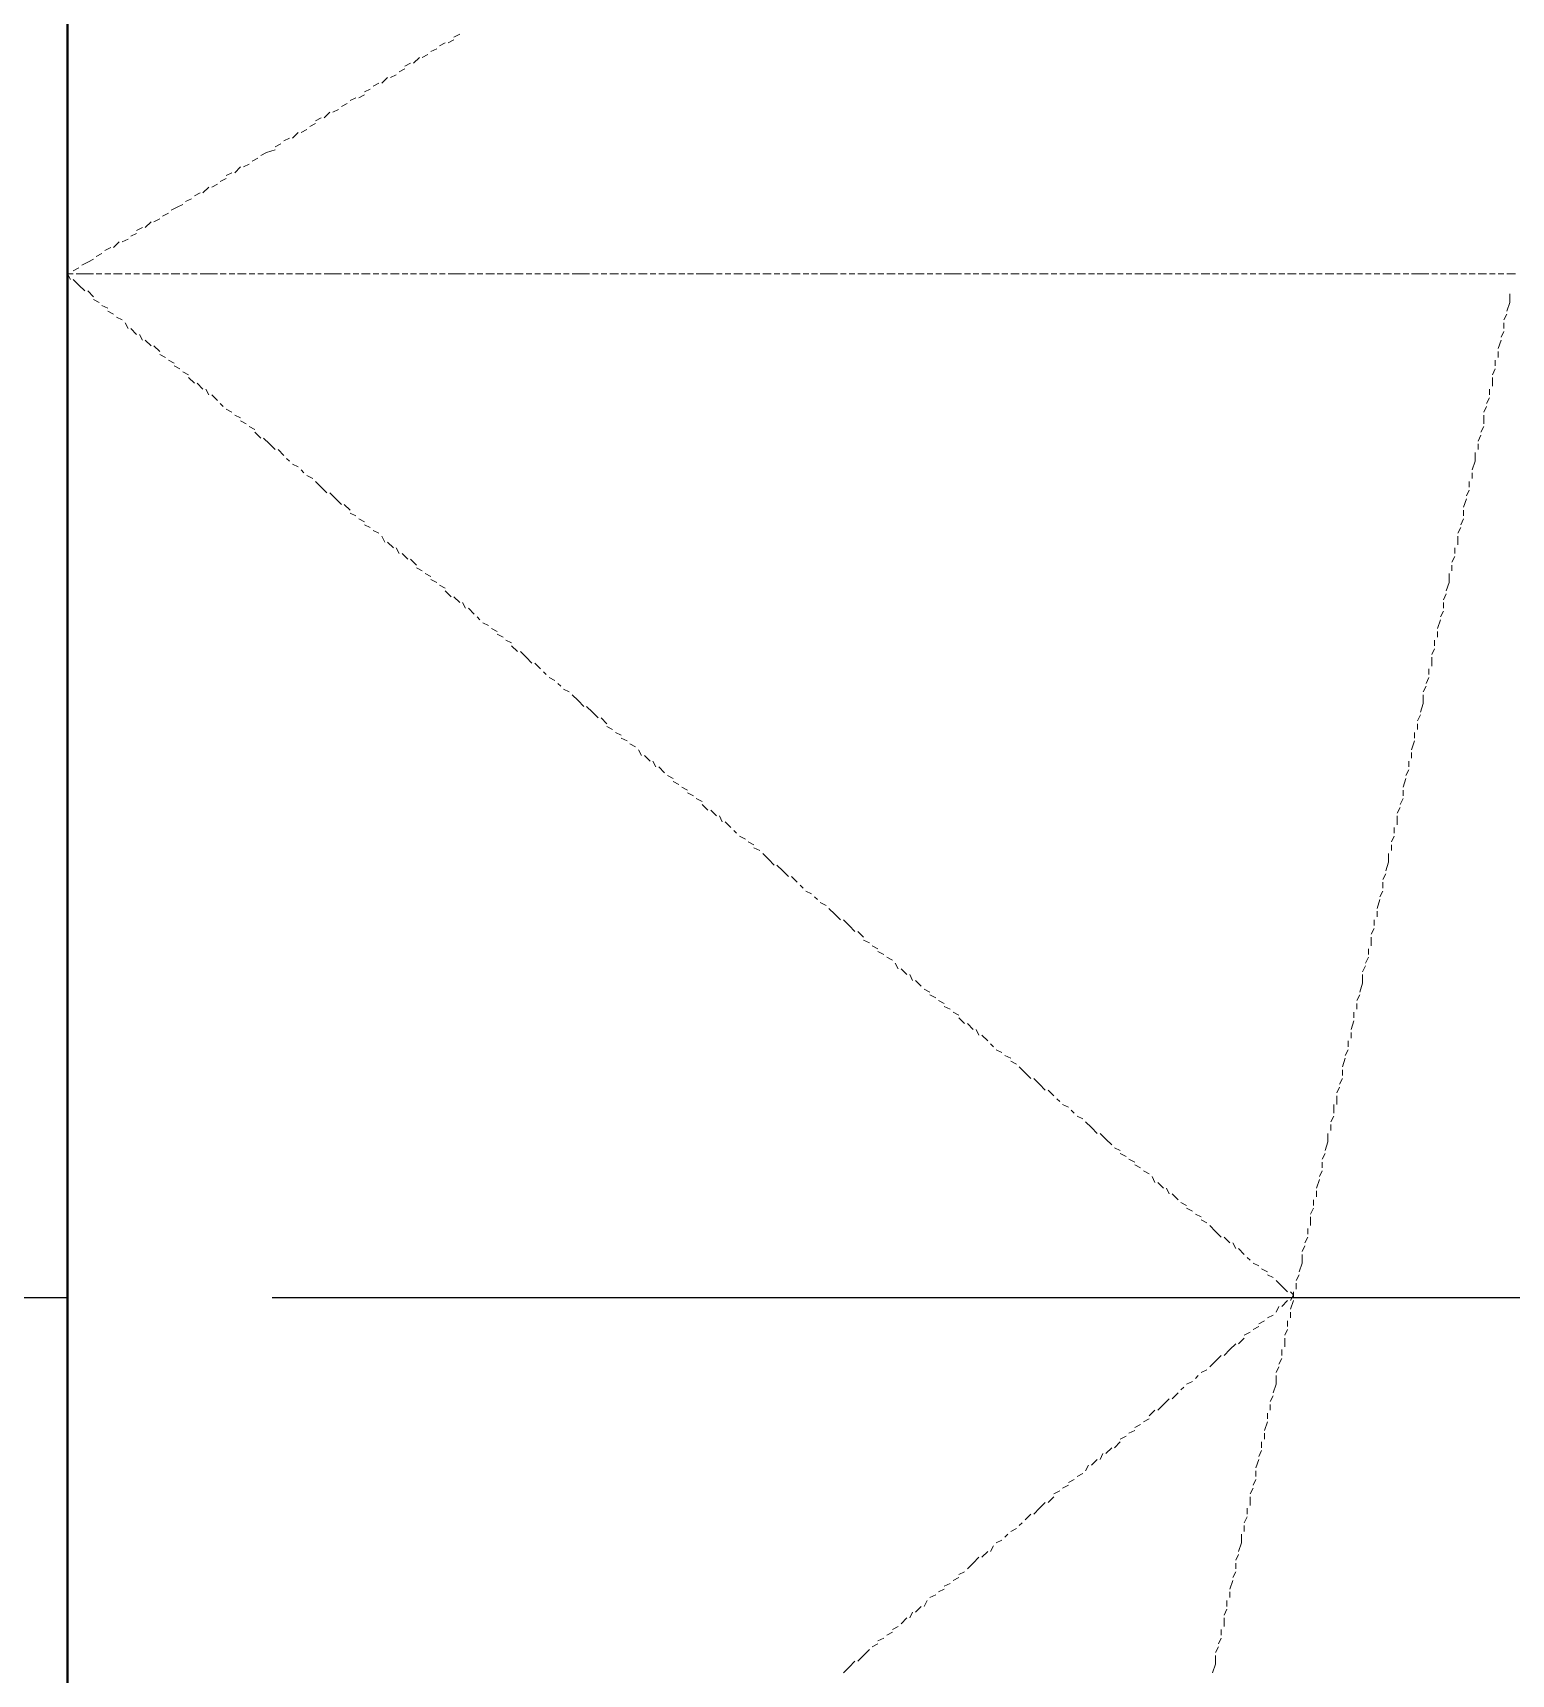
# Model space of a CAD drawing. Extents: x 8 to 21351, y 0 to 420.
# Drawn here: x 15751.75 to 15762.6, y 200.54 to 212.59 of the extents above; entities that cross this region are included whole.
import ezdxf

# ---------------------------------------------------------------- set-up
doc = ezdxf.new("R2010")
doc.units = 0

msp = doc.modelspace()

# ---------------------------------------------------------------- linework, layer by layer
at = {"color": 7, "lineweight": 40}
msp.add_line((15752.008, 262.065), (15752.008, 174.561), dxfattribs=at)
at = {"lineweight": 25}
for p, q in [((15752.008, 221.911), (15752.008, 201.909)), ((15752.008, 203.306), (15750.992, 203.306)), ((15773.493, 203.306), (15753.511, 203.306))]:
    msp.add_line(p, q, dxfattribs=at)
at = {"color": 7, "lineweight": 5}
for p, q in [((15752.008, 212.577), (15752.008, 212.535)), ((15754.845, 212.556), (15754.887, 212.577)), ((15752.008, 212.513), (15752.008, 212.471)), ((15754.675, 212.45), (15754.718, 212.471)), ((15754.739, 212.492), (15754.781, 212.513)), ((15754.802, 212.513), (15754.845, 212.535)), ((15752.008, 212.45), (15752.008, 212.386)), ((15752.008, 212.365), (15752.008, 212.323)), ((15754.485, 212.344), (15754.527, 212.365)), ((15754.548, 212.365), (15754.591, 212.407)), ((15754.612, 212.407), (15754.654, 212.429)), ((15752.008, 212.302), (15752.008, 212.259)), ((15752.008, 212.238), (15752.008, 212.175)), ((15754.252, 212.196), (15754.294, 212.217)), ((15754.316, 212.217), (15754.358, 212.259)), ((15754.379, 212.259), (15754.421, 212.28)), ((15754.443, 212.302), (15754.485, 212.323)), ((15752.008, 212.175), (15752.008, 212.111)), ((15754.083, 212.09), (15754.125, 212.111)), ((15754.146, 212.111), (15754.189, 212.132)), ((15754.189, 212.154), (15754.231, 212.175)), ((15752.008, 212.09), (15752.008, 212.048)), ((15752.008, 212.026), (15752.008, 211.984)), ((15753.892, 211.963), (15753.935, 212.005)), ((15753.956, 212.005), (15753.998, 212.026)), ((15754.019, 212.048), (15754.062, 212.069)), ((15752.008, 211.963), (15752.008, 211.899)), ((15752.008, 211.878), (15752.008, 211.836)), ((15753.659, 211.815), (15753.702, 211.857)), ((15753.723, 211.857), (15753.765, 211.878)), ((15753.786, 211.899), (15753.829, 211.921)), ((15753.829, 211.942), (15753.871, 211.963)), ((15752.008, 211.815), (15752.008, 211.773)), ((15752.008, 211.751), (15752.008, 211.688)), ((15753.532, 211.751), (15753.575, 211.773)), ((15753.596, 211.794), (15753.638, 211.815)), ((15752.008, 211.667), (15752.008, 211.624)), ((15753.3, 211.603), (15753.342, 211.624)), ((15753.363, 211.645), (15753.405, 211.667)), ((15753.427, 211.688), (15753.469, 211.709)), ((15753.469, 211.709), (15753.532, 211.73)), ((15752.008, 211.603), (15752.008, 211.561)), ((15752.008, 211.54), (15752.008, 211.476)), ((15753.13, 211.497), (15753.173, 211.518)), ((15753.173, 211.54), (15753.215, 211.561)), ((15753.236, 211.561), (15753.278, 211.603)), ((15752.008, 211.455), (15752.008, 211.413)), ((15752.008, 211.392), (15752.008, 211.349)), ((15752.876, 211.349), (15752.919, 211.37)), ((15752.94, 211.392), (15752.982, 211.413)), ((15753.003, 211.413), (15753.046, 211.455)), ((15753.067, 211.455), (15753.109, 211.476)), ((15752.008, 211.328), (15752.008, 211.264)), ((15752.008, 211.264), (15752.008, 211.201)), ((15752.707, 211.243), (15752.749, 211.264)), ((15752.77, 211.286), (15752.813, 211.307)), ((15752.813, 211.307), (15752.855, 211.328)), ((15752.008, 211.18), (15752.008, 211.137)), ((15752.516, 211.137), (15752.559, 211.159)), ((15752.58, 211.159), (15752.622, 211.201)), ((15752.643, 211.201), (15752.686, 211.222)), ((15752.008, 211.116), (15752.008, 211.074)), ((15752.008, 211.053), (15752.008, 210.989)), ((15752.284, 210.989), (15752.326, 211.011)), ((15752.347, 211.011), (15752.389, 211.053)), ((15752.411, 211.053), (15752.453, 211.074)), ((15752.474, 211.095), (15752.516, 211.116)), ((15752.008, 210.968), (15752.008, 210.926)), ((15752.008, 210.905), (15752.008, 210.862)), ((15752.114, 210.883), (15752.157, 210.905)), ((15752.157, 210.905), (15752.199, 210.926)), ((15752.22, 210.947), (15752.262, 210.968)), ((15752.008, 210.841), (15752.008, 210.778)), ((15752.008, 210.82), (15752.051, 210.82)), ((15752.03, 210.778), (15752.008, 210.82)), ((15752.008, 210.82), (15752.03, 210.82)), ((15752.051, 210.841), (15752.093, 210.862)), ((15752.093, 210.735), (15752.051, 210.778)), ((15752.072, 210.82), (15752.135, 210.82)), ((15752.135, 210.82), (15752.199, 210.82)), ((15752.22, 210.82), (15752.262, 210.82)), ((15752.284, 210.82), (15752.326, 210.82)), ((15752.347, 210.82), (15752.411, 210.82)), ((15752.432, 210.82), (15752.474, 210.82)), ((15752.495, 210.82), (15752.538, 210.82)), ((15752.559, 210.82), (15752.622, 210.82)), ((15752.643, 210.82), (15752.686, 210.82)), ((15752.707, 210.82), (15752.749, 210.82)), ((15752.77, 210.82), (15752.834, 210.82)), ((15752.855, 210.82), (15752.897, 210.82)), ((15752.919, 210.82), (15752.961, 210.82)), ((15752.982, 210.82), (15753.046, 210.82)), ((15753.046, 210.82), (15753.109, 210.82)), ((15753.13, 210.82), (15753.173, 210.82)), ((15753.194, 210.82), (15753.236, 210.82)), ((15753.257, 210.82), (15753.321, 210.82)), ((15753.342, 210.82), (15753.384, 210.82)), ((15753.405, 210.82), (15753.448, 210.82)), ((15753.469, 210.82), (15753.532, 210.82)), ((15753.554, 210.82), (15753.596, 210.82)), ((15753.617, 210.82), (15753.659, 210.82)), ((15753.681, 210.82), (15753.744, 210.82)), ((15753.765, 210.82), (15753.808, 210.82)), ((15753.829, 210.82), (15753.871, 210.82)), ((15753.892, 210.82), (15753.956, 210.82)), ((15753.956, 210.82), (15754.019, 210.82)), ((15754.04, 210.82), (15754.083, 210.82)), ((15754.104, 210.82), (15754.146, 210.82)), ((15754.167, 210.82), (15754.231, 210.82)), ((15754.252, 210.82), (15754.294, 210.82)), ((15754.316, 210.82), (15754.358, 210.82)), ((15754.379, 210.82), (15754.443, 210.82)), ((15754.464, 210.82), (15754.506, 210.82)), ((15754.527, 210.82), (15754.57, 210.82)), ((15754.591, 210.82), (15754.654, 210.82)), ((15754.675, 210.82), (15754.718, 210.82)), ((15754.739, 210.82), (15754.781, 210.82)), ((15754.802, 210.82), (15754.866, 210.82)), ((15754.866, 210.82), (15754.929, 210.82)), ((15754.951, 210.82), (15754.993, 210.82)), ((15755.014, 210.82), (15755.056, 210.82)), ((15755.078, 210.82), (15755.141, 210.82)), ((15755.162, 210.82), (15755.205, 210.82)), ((15755.226, 210.82), (15755.268, 210.82)), ((15755.289, 210.82), (15755.353, 210.82)), ((15755.374, 210.82), (15755.416, 210.82)), ((15755.437, 210.82), (15755.48, 210.82)), ((15755.501, 210.82), (15755.564, 210.82)), ((15755.586, 210.82), (15755.628, 210.82)), ((15755.649, 210.82), (15755.691, 210.82)), ((15755.713, 210.82), (15755.776, 210.82)), ((15755.776, 210.82), (15755.84, 210.82)), ((15755.861, 210.82), (15755.903, 210.82)), ((15755.924, 210.82), (15755.967, 210.82)), ((15755.988, 210.82), (15756.051, 210.82)), ((15756.072, 210.82), (15756.115, 210.82)), ((15756.136, 210.82), (15756.178, 210.82)), ((15756.199, 210.82), (15756.263, 210.82)), ((15756.284, 210.82), (15756.326, 210.82)), ((15756.348, 210.82), (15756.39, 210.82)), ((15756.411, 210.82), (15756.475, 210.82)), ((15756.496, 210.82), (15756.538, 210.82)), ((15756.559, 210.82), (15756.602, 210.82)), ((15756.623, 210.82), (15756.686, 210.82)), ((15756.686, 210.82), (15756.75, 210.82)), ((15756.771, 210.82), (15756.813, 210.82)), ((15756.834, 210.82), (15756.877, 210.82)), ((15756.898, 210.82), (15756.961, 210.82)), ((15756.983, 210.82), (15757.025, 210.82)), ((15757.046, 210.82), (15757.088, 210.82)), ((15757.11, 210.82), (15757.173, 210.82)), ((15757.194, 210.82), (15757.237, 210.82)), ((15757.258, 210.82), (15757.3, 210.82)), ((15757.321, 210.82), (15757.385, 210.82)), ((15757.406, 210.82), (15757.448, 210.82)), ((15757.469, 210.82), (15757.512, 210.82)), ((15757.533, 210.82), (15757.596, 210.82)), ((15757.596, 210.82), (15757.66, 210.82)), ((15757.681, 210.82), (15757.723, 210.82)), ((15757.745, 210.82), (15757.787, 210.82)), ((15757.808, 210.82), (15757.872, 210.82)), ((15757.893, 210.82), (15757.935, 210.82)), ((15757.956, 210.82), (15757.999, 210.82)), ((15758.02, 210.82), (15758.083, 210.82)), ((15758.104, 210.82), (15758.147, 210.82)), ((15758.168, 210.82), (15758.21, 210.82)), ((15758.231, 210.82), (15758.295, 210.82)), ((15758.316, 210.82), (15758.358, 210.82)), ((15758.38, 210.82), (15758.422, 210.82)), ((15758.443, 210.82), (15758.507, 210.82)), ((15758.507, 210.82), (15758.57, 210.82)), ((15758.591, 210.82), (15758.634, 210.82)), ((15758.655, 210.82), (15758.697, 210.82)), ((15758.718, 210.82), (15758.782, 210.82)), ((15758.803, 210.82), (15758.845, 210.82)), ((15758.866, 210.82), (15758.909, 210.82)), ((15758.93, 210.82), (15758.993, 210.82)), ((15759.015, 210.82), (15759.057, 210.82)), ((15759.078, 210.82), (15759.12, 210.82)), ((15759.142, 210.82), (15759.205, 210.82)), ((15759.226, 210.82), (15759.269, 210.82)), ((15759.29, 210.82), (15759.332, 210.82)), ((15759.353, 210.82), (15759.396, 210.82)), ((15759.417, 210.82), (15759.48, 210.82)), ((15759.501, 210.82), (15759.544, 210.82)), ((15759.565, 210.82), (15759.607, 210.82)), ((15759.628, 210.82), (15759.692, 210.82)), ((15759.713, 210.82), (15759.755, 210.82)), ((15759.777, 210.82), (15759.819, 210.82)), ((15759.84, 210.82), (15759.904, 210.82)), ((15759.925, 210.82), (15759.967, 210.82)), ((15759.988, 210.82), (15760.031, 210.82)), ((15760.052, 210.82), (15760.115, 210.82)), ((15760.136, 210.82), (15760.179, 210.82)), ((15760.2, 210.82), (15760.242, 210.82)), ((15760.263, 210.82), (15760.306, 210.82)), ((15760.327, 210.82), (15760.39, 210.82)), ((15760.412, 210.82), (15760.454, 210.82)), ((15760.475, 210.82), (15760.517, 210.82)), ((15760.539, 210.82), (15760.602, 210.82)), ((15760.623, 210.82), (15760.666, 210.82)), ((15760.687, 210.82), (15760.729, 210.82)), ((15760.75, 210.82), (15760.814, 210.82)), ((15760.835, 210.82), (15760.877, 210.82)), ((15760.898, 210.82), (15760.941, 210.82)), ((15760.962, 210.82), (15761.025, 210.82)), ((15761.047, 210.82), (15761.089, 210.82)), ((15761.11, 210.82), (15761.152, 210.82)), ((15761.174, 210.82), (15761.216, 210.82)), ((15761.237, 210.82), (15761.301, 210.82)), ((15761.322, 210.82), (15761.364, 210.82)), ((15761.385, 210.82), (15761.428, 210.82)), ((15761.449, 210.82), (15761.512, 210.82)), ((15761.533, 210.82), (15761.576, 210.82)), ((15761.597, 210.82), (15761.639, 210.82)), ((15761.66, 210.82), (15761.724, 210.82)), ((15761.745, 210.82), (15761.787, 210.82)), ((15761.809, 210.82), (15761.851, 210.82)), ((15761.872, 210.82), (15761.936, 210.82)), ((15761.936, 210.82), (15761.999, 210.82)), ((15762.02, 210.82), (15762.063, 210.82)), ((15762.084, 210.82), (15762.126, 210.82)), ((15762.147, 210.82), (15762.211, 210.82)), ((15762.232, 210.82), (15762.274, 210.82)), ((15762.295, 210.82), (15762.338, 210.82)), ((15762.359, 210.82), (15762.422, 210.82)), ((15762.444, 210.82), (15762.486, 210.82)), ((15762.507, 210.82), (15762.549, 210.82)), ((15762.571, 210.82), (15762.634, 210.82)), ((15752.008, 210.756), (15752.008, 210.714)), ((15752.008, 210.693), (15752.008, 210.651)), ((15752.135, 210.693), (15752.093, 210.735)), ((15752.199, 210.651), (15752.157, 210.693)), ((15762.592, 210.672), (15762.592, 210.608)), ((15752.008, 210.63), (15752.008, 210.566)), ((15752.008, 210.545), (15752.008, 210.502)), ((15752.241, 210.608), (15752.199, 210.63)), ((15752.305, 210.566), (15752.262, 210.587)), ((15752.347, 210.524), (15752.305, 210.545)), ((15762.592, 210.608), (15762.571, 210.545)), ((15752.008, 210.481), (15752.008, 210.439)), ((15752.008, 210.418), (15752.008, 210.354)), ((15752.411, 210.481), (15752.368, 210.502)), ((15752.453, 210.418), (15752.432, 210.46)), ((15752.516, 210.375), (15752.474, 210.418)), ((15762.571, 210.524), (15762.549, 210.481)), ((15762.549, 210.46), (15762.549, 210.418)), ((15752.008, 210.354), (15752.008, 210.291)), ((15752.559, 210.333), (15752.538, 210.375)), ((15752.622, 210.291), (15752.58, 210.333)), ((15752.686, 210.249), (15752.643, 210.291)), ((15762.528, 210.333), (15762.507, 210.27)), ((15762.549, 210.397), (15762.528, 210.354)), ((15752.008, 210.27), (15752.008, 210.227)), ((15752.008, 210.206), (15752.008, 210.164)), ((15752.728, 210.206), (15752.686, 210.227)), ((15752.792, 210.164), (15752.749, 210.185)), ((15762.486, 210.185), (15762.486, 210.143)), ((15762.507, 210.249), (15762.507, 210.206)), ((15752.008, 210.143), (15752.008, 210.079)), ((15752.008, 210.058), (15752.008, 210.016)), ((15752.834, 210.121), (15752.792, 210.143)), ((15752.897, 210.079), (15752.855, 210.1)), ((15752.94, 210.016), (15752.897, 210.058)), ((15762.486, 210.121), (15762.465, 210.079)), ((15762.465, 210.058), (15762.465, 209.994)), ((15752.008, 209.994), (15752.008, 209.952)), ((15752.008, 209.931), (15752.008, 209.868)), ((15753.003, 209.973), (15752.961, 210.016)), ((15753.046, 209.931), (15753.024, 209.973)), ((15753.109, 209.889), (15753.067, 209.931)), ((15762.444, 209.973), (15762.444, 209.931)), ((15752.008, 209.846), (15752.008, 209.804)), ((15753.151, 209.846), (15753.13, 209.868)), ((15753.215, 209.804), (15753.173, 209.825)), ((15762.422, 209.846), (15762.401, 209.804)), ((15762.444, 209.91), (15762.422, 209.868)), ((15752.008, 209.783), (15752.008, 209.74)), ((15752.008, 209.719), (15752.008, 209.656)), ((15753.278, 209.762), (15753.236, 209.783)), ((15753.321, 209.719), (15753.278, 209.74)), ((15753.384, 209.677), (15753.342, 209.698)), ((15762.401, 209.698), (15762.38, 209.656)), ((15762.401, 209.783), (15762.401, 209.719)), ((15752.008, 209.635), (15752.008, 209.592)), ((15752.008, 209.571), (15752.008, 209.529)), ((15753.427, 209.613), (15753.384, 209.656)), ((15753.49, 209.571), (15753.448, 209.613)), ((15753.532, 209.529), (15753.49, 209.571)), ((15762.38, 209.635), (15762.359, 209.592)), ((15762.359, 209.571), (15762.359, 209.529)), ((15752.008, 209.508), (15752.008, 209.444)), ((15752.008, 209.444), (15752.008, 209.381)), ((15753.596, 209.486), (15753.554, 209.529)), ((15753.638, 209.444), (15753.617, 209.465)), ((15762.338, 209.444), (15762.317, 209.381)), ((15762.338, 209.508), (15762.338, 209.444)), ((15752.008, 209.359), (15752.008, 209.317)), ((15753.702, 209.402), (15753.659, 209.423)), ((15753.744, 209.359), (15753.723, 209.381)), ((15753.808, 209.317), (15753.765, 209.338)), ((15762.317, 209.359), (15762.317, 209.317)), ((15752.008, 209.296), (15752.008, 209.254)), ((15752.008, 209.232), (15752.008, 209.169)), ((15753.871, 209.254), (15753.829, 209.296)), ((15753.913, 209.211), (15753.871, 209.254)), ((15753.977, 209.169), (15753.935, 209.211)), ((15762.295, 209.232), (15762.274, 209.19)), ((15762.295, 209.296), (15762.295, 209.254)), ((15752.008, 209.148), (15752.008, 209.106)), ((15752.008, 209.084), (15752.008, 209.042)), ((15754.019, 209.127), (15753.977, 209.169)), ((15754.083, 209.084), (15754.04, 209.127)), ((15762.274, 209.169), (15762.253, 209.106)), ((15762.253, 209.084), (15762.253, 209.042)), ((15752.008, 209.021), (15752.008, 208.957)), ((15754.125, 209.042), (15754.083, 209.063)), ((15754.189, 209), (15754.146, 209.021)), ((15754.231, 208.957), (15754.189, 208.978)), ((15762.253, 209.021), (15762.232, 208.978)), ((15752.008, 208.936), (15752.008, 208.894)), ((15752.008, 208.873), (15752.008, 208.83)), ((15754.294, 208.915), (15754.252, 208.936)), ((15754.337, 208.851), (15754.316, 208.894)), ((15754.4, 208.809), (15754.358, 208.851)), ((15762.232, 208.957), (15762.211, 208.915)), ((15762.211, 208.894), (15762.211, 208.83)), ((15752.008, 208.809), (15752.008, 208.746)), ((15752.008, 208.725), (15752.008, 208.682)), ((15754.443, 208.767), (15754.421, 208.809)), ((15754.506, 208.725), (15754.464, 208.767)), ((15754.57, 208.682), (15754.527, 208.725)), ((15762.19, 208.746), (15762.168, 208.703)), ((15762.19, 208.809), (15762.19, 208.767)), ((15752.008, 208.661), (15752.008, 208.619)), ((15754.612, 208.64), (15754.57, 208.661)), ((15754.675, 208.597), (15754.633, 208.619)), ((15762.147, 208.619), (15762.147, 208.555)), ((15762.168, 208.682), (15762.168, 208.64)), ((15752.008, 208.597), (15752.008, 208.534)), ((15752.008, 208.534), (15752.008, 208.47)), ((15754.718, 208.555), (15754.675, 208.576)), ((15754.781, 208.513), (15754.739, 208.534)), ((15754.824, 208.449), (15754.781, 208.492)), ((15762.147, 208.555), (15762.126, 208.492)), ((15752.008, 208.449), (15752.008, 208.407)), ((15752.008, 208.386), (15752.008, 208.343)), ((15754.887, 208.407), (15754.845, 208.449)), ((15754.929, 208.365), (15754.908, 208.407)), ((15754.993, 208.322), (15754.951, 208.365)), ((15762.126, 208.47), (15762.105, 208.428)), ((15762.105, 208.407), (15762.105, 208.365)), ((15752.008, 208.322), (15752.008, 208.259)), ((15755.035, 208.28), (15755.014, 208.301)), ((15755.099, 208.238), (15755.056, 208.259)), ((15762.084, 208.28), (15762.063, 208.216)), ((15762.105, 208.343), (15762.084, 208.301)), ((15752.008, 208.238), (15752.008, 208.195)), ((15752.008, 208.174), (15752.008, 208.132)), ((15755.162, 208.195), (15755.12, 208.216)), ((15755.205, 208.153), (15755.162, 208.174)), ((15755.268, 208.111), (15755.226, 208.132)), ((15762.041, 208.132), (15762.041, 208.089)), ((15762.063, 208.195), (15762.063, 208.153)), ((15752.008, 208.111), (15752.008, 208.047)), ((15752.008, 208.026), (15752.008, 207.984)), ((15755.31, 208.047), (15755.268, 208.089)), ((15755.374, 208.005), (15755.332, 208.047)), ((15755.416, 207.963), (15755.374, 208.005)), ((15762.041, 208.068), (15762.02, 208.026)), ((15762.02, 208.005), (15762.02, 207.941)), ((15752.008, 207.963), (15752.008, 207.92)), ((15752.008, 207.899), (15752.008, 207.835)), ((15755.48, 207.92), (15755.437, 207.963)), ((15755.522, 207.878), (15755.501, 207.899)), ((15761.999, 207.92), (15761.999, 207.878)), ((15752.008, 207.814), (15752.008, 207.772)), ((15755.586, 207.835), (15755.543, 207.857)), ((15755.628, 207.793), (15755.607, 207.814)), ((15755.691, 207.751), (15755.649, 207.772)), ((15761.978, 207.793), (15761.957, 207.751)), ((15761.999, 207.857), (15761.978, 207.814)), ((15752.008, 207.751), (15752.008, 207.708)), ((15752.008, 207.687), (15752.008, 207.624)), ((15755.755, 207.687), (15755.713, 207.73)), ((15755.797, 207.645), (15755.755, 207.687)), ((15755.861, 207.603), (15755.818, 207.645)), ((15761.957, 207.666), (15761.936, 207.603)), ((15761.957, 207.73), (15761.957, 207.666)), ((15752.008, 207.624), (15752.008, 207.56)), ((15752.008, 207.539), (15752.008, 207.497)), ((15755.903, 207.56), (15755.861, 207.603)), ((15755.967, 207.518), (15755.924, 207.56)), ((15761.936, 207.582), (15761.914, 207.539)), ((15761.914, 207.518), (15761.914, 207.476)), ((15752.008, 207.476), (15752.008, 207.433)), ((15752.008, 207.412), (15752.008, 207.349)), ((15756.009, 207.476), (15755.967, 207.497)), ((15756.072, 207.433), (15756.03, 207.454)), ((15756.115, 207.391), (15756.072, 207.412)), ((15761.893, 207.454), (15761.893, 207.412)), ((15752.008, 207.327), (15752.008, 207.285)), ((15756.178, 207.349), (15756.136, 207.37)), ((15756.221, 207.285), (15756.199, 207.327)), ((15756.284, 207.243), (15756.242, 207.285)), ((15761.893, 207.391), (15761.872, 207.327)), ((15761.872, 207.306), (15761.872, 207.264)), ((15752.008, 207.264), (15752.008, 207.222)), ((15752.008, 207.201), (15752.008, 207.137)), ((15756.326, 207.201), (15756.305, 207.243)), ((15756.39, 207.158), (15756.348, 207.201)), ((15761.851, 207.179), (15761.83, 207.137)), ((15761.851, 207.243), (15761.851, 207.201)), ((15752.008, 207.116), (15752.008, 207.073)), ((15752.008, 207.052), (15752.008, 207.01)), ((15756.453, 207.116), (15756.411, 207.137)), ((15756.496, 207.073), (15756.453, 207.095)), ((15756.559, 207.031), (15756.517, 207.052)), ((15761.83, 207.116), (15761.809, 207.052)), ((15752.008, 206.989), (15752.008, 206.925)), ((15756.602, 206.989), (15756.559, 207.01)), ((15756.665, 206.946), (15756.623, 206.968)), ((15756.707, 206.883), (15756.665, 206.925)), ((15761.809, 206.968), (15761.787, 206.925)), ((15761.809, 207.031), (15761.809, 206.989)), ((15752.008, 206.904), (15752.008, 206.862)), ((15752.008, 206.841), (15752.008, 206.798)), ((15756.771, 206.841), (15756.729, 206.883)), ((15756.813, 206.798), (15756.792, 206.841)), ((15756.877, 206.756), (15756.834, 206.798)), ((15761.787, 206.904), (15761.766, 206.862)), ((15761.766, 206.841), (15761.766, 206.777)), ((15752.008, 206.777), (15752.008, 206.714)), ((15752.008, 206.714), (15752.008, 206.65)), ((15756.919, 206.714), (15756.898, 206.735)), ((15756.983, 206.671), (15756.94, 206.692)), ((15761.745, 206.692), (15761.724, 206.65)), ((15761.745, 206.756), (15761.745, 206.714)), ((15752.008, 206.629), (15752.008, 206.587)), ((15752.008, 206.565), (15752.008, 206.523)), ((15757.046, 206.629), (15757.004, 206.65)), ((15757.088, 206.587), (15757.046, 206.608)), ((15757.152, 206.523), (15757.11, 206.565)), ((15761.703, 206.565), (15761.703, 206.502)), ((15761.724, 206.629), (15761.724, 206.587)), ((15752.008, 206.502), (15752.008, 206.439)), ((15757.194, 206.481), (15757.152, 206.523)), ((15757.258, 206.439), (15757.215, 206.481)), ((15757.3, 206.396), (15757.258, 206.439)), ((15761.703, 206.502), (15761.682, 206.439)), ((15752.008, 206.417), (15752.008, 206.375)), ((15752.008, 206.354), (15752.008, 206.311)), ((15757.364, 206.354), (15757.321, 206.396)), ((15757.406, 206.311), (15757.385, 206.333)), ((15761.682, 206.417), (15761.66, 206.375)), ((15761.66, 206.354), (15761.66, 206.311)), ((15752.008, 206.29), (15752.008, 206.227)), ((15752.008, 206.206), (15752.008, 206.163)), ((15757.469, 206.269), (15757.427, 206.29)), ((15757.512, 206.227), (15757.491, 206.248)), ((15757.575, 206.185), (15757.533, 206.206)), ((15761.639, 206.227), (15761.618, 206.163)), ((15761.66, 206.29), (15761.639, 206.248)), ((15752.008, 206.142), (15752.008, 206.1)), ((15752.008, 206.079), (15752.008, 206.015)), ((15757.639, 206.121), (15757.596, 206.163)), ((15757.681, 206.079), (15757.639, 206.121)), ((15757.745, 206.036), (15757.702, 206.079)), ((15761.597, 206.079), (15761.597, 206.036)), ((15761.618, 206.142), (15761.618, 206.1)), ((15752.008, 205.994), (15752.008, 205.952)), ((15757.787, 205.994), (15757.745, 206.036)), ((15757.85, 205.952), (15757.808, 205.994)), ((15761.597, 206.015), (15761.576, 205.973)), ((15761.576, 205.952), (15761.576, 205.888)), ((15752.008, 205.93), (15752.008, 205.888)), ((15752.008, 205.867), (15752.008, 205.804)), ((15757.893, 205.909), (15757.85, 205.93)), ((15757.956, 205.867), (15757.914, 205.888)), ((15757.999, 205.825), (15757.956, 205.846)), ((15761.555, 205.867), (15761.555, 205.825)), ((15752.008, 205.804), (15752.008, 205.74)), ((15752.008, 205.719), (15752.008, 205.677)), ((15758.062, 205.782), (15758.02, 205.804)), ((15758.104, 205.719), (15758.083, 205.761)), ((15758.168, 205.677), (15758.126, 205.719)), ((15761.533, 205.74), (15761.512, 205.698)), ((15761.555, 205.804), (15761.533, 205.761)), ((15752.008, 205.655), (15752.008, 205.613)), ((15752.008, 205.592), (15752.008, 205.528)), ((15758.21, 205.634), (15758.189, 205.677)), ((15758.274, 205.592), (15758.231, 205.634)), ((15761.512, 205.613), (15761.491, 205.549)), ((15761.512, 205.677), (15761.512, 205.613)), ((15752.008, 205.507), (15752.008, 205.465)), ((15758.337, 205.549), (15758.295, 205.571)), ((15758.38, 205.507), (15758.337, 205.528)), ((15758.443, 205.465), (15758.401, 205.486)), ((15761.491, 205.528), (15761.47, 205.486)), ((15752.008, 205.444), (15752.008, 205.401)), ((15752.008, 205.38), (15752.008, 205.317)), ((15758.485, 205.423), (15758.443, 205.444)), ((15758.549, 205.38), (15758.507, 205.401)), ((15758.591, 205.317), (15758.549, 205.359)), ((15761.449, 205.401), (15761.449, 205.359)), ((15761.47, 205.465), (15761.47, 205.423)), ((15752.008, 205.295), (15752.008, 205.253)), ((15752.008, 205.232), (15752.008, 205.19)), ((15758.655, 205.274), (15758.612, 205.317)), ((15758.697, 205.232), (15758.676, 205.274)), ((15758.761, 205.19), (15758.718, 205.232)), ((15761.449, 205.338), (15761.428, 205.274)), ((15761.428, 205.253), (15761.428, 205.211)), ((15752.008, 205.168), (15752.008, 205.105)), ((15758.803, 205.147), (15758.782, 205.168)), ((15758.866, 205.105), (15758.824, 205.126)), ((15761.406, 205.126), (15761.385, 205.084)), ((15761.406, 205.19), (15761.406, 205.147)), ((15752.008, 205.084), (15752.008, 205.042)), ((15752.008, 205.02), (15752.008, 204.978)), ((15758.93, 205.063), (15758.888, 205.084)), ((15758.972, 205.02), (15758.93, 205.042)), ((15759.036, 204.957), (15758.993, 204.999)), ((15761.385, 205.063), (15761.364, 204.999)), ((15752.008, 204.957), (15752.008, 204.915)), ((15752.008, 204.893), (15752.008, 204.83)), ((15759.078, 204.915), (15759.036, 204.957)), ((15759.142, 204.872), (15759.099, 204.915)), ((15759.184, 204.83), (15759.142, 204.872)), ((15761.364, 204.915), (15761.343, 204.872)), ((15761.364, 204.978), (15761.364, 204.936)), ((15752.008, 204.809), (15752.008, 204.766)), ((15759.247, 204.787), (15759.205, 204.83)), ((15759.29, 204.745), (15759.269, 204.766)), ((15761.343, 204.851), (15761.322, 204.809)), ((15761.322, 204.787), (15761.322, 204.724)), ((15752.008, 204.745), (15752.008, 204.703)), ((15752.008, 204.682), (15752.008, 204.618)), ((15759.353, 204.703), (15759.311, 204.724)), ((15759.396, 204.661), (15759.374, 204.682)), ((15759.459, 204.618), (15759.417, 204.639)), ((15761.301, 204.639), (15761.279, 204.597)), ((15761.301, 204.724), (15761.301, 204.661)), ((15752.008, 204.597), (15752.008, 204.555)), ((15752.008, 204.534), (15752.008, 204.491)), ((15759.523, 204.555), (15759.48, 204.597)), ((15759.565, 204.512), (15759.523, 204.555)), ((15759.628, 204.47), (15759.586, 204.512)), ((15761.258, 204.512), (15761.258, 204.449)), ((15761.279, 204.576), (15761.279, 204.534)), ((15752.008, 204.47), (15752.008, 204.406)), ((15752.008, 204.385), (15752.008, 204.343)), ((15759.671, 204.428), (15759.628, 204.47)), ((15759.734, 204.385), (15759.692, 204.406)), ((15761.258, 204.449), (15761.237, 204.385)), ((15752.008, 204.322), (15752.008, 204.28)), ((15759.777, 204.343), (15759.734, 204.364)), ((15759.84, 204.301), (15759.798, 204.322)), ((15759.882, 204.258), (15759.84, 204.28)), ((15761.237, 204.364), (15761.216, 204.322)), ((15761.216, 204.301), (15761.216, 204.258)), ((15752.008, 204.258), (15752.008, 204.195)), ((15752.008, 204.174), (15752.008, 204.131)), ((15759.946, 204.216), (15759.904, 204.237)), ((15759.988, 204.152), (15759.967, 204.195)), ((15760.052, 204.11), (15760.009, 204.152)), ((15761.195, 204.174), (15761.174, 204.11)), ((15761.216, 204.237), (15761.195, 204.195)), ((15752.008, 204.11), (15752.008, 204.068)), ((15752.008, 204.047), (15752.008, 204.004)), ((15760.094, 204.068), (15760.073, 204.11)), ((15760.158, 204.025), (15760.115, 204.068)), ((15761.152, 204.025), (15761.152, 203.983)), ((15761.174, 204.089), (15761.174, 204.047)), ((15752.008, 203.983), (15752.008, 203.92)), ((15760.221, 203.983), (15760.179, 204.004)), ((15760.263, 203.941), (15760.221, 203.962)), ((15760.327, 203.899), (15760.285, 203.92)), ((15761.152, 203.962), (15761.131, 203.92)), ((15752.008, 203.899), (15752.008, 203.856)), ((15752.008, 203.835), (15752.008, 203.793)), ((15760.369, 203.856), (15760.327, 203.877)), ((15760.433, 203.793), (15760.39, 203.835)), ((15760.475, 203.75), (15760.433, 203.793)), ((15761.11, 203.814), (15761.11, 203.772)), ((15761.131, 203.899), (15761.131, 203.835)), ((15752.008, 203.772), (15752.008, 203.708)), ((15752.008, 203.687), (15752.008, 203.644)), ((15760.539, 203.708), (15760.496, 203.75)), ((15760.581, 203.666), (15760.56, 203.708)), ((15760.644, 203.623), (15760.602, 203.666)), ((15761.089, 203.687), (15761.068, 203.644)), ((15761.11, 203.75), (15761.089, 203.708)), ((15752.008, 203.623), (15752.008, 203.581)), ((15752.008, 203.56), (15752.008, 203.496)), ((15760.687, 203.581), (15760.666, 203.602)), ((15760.75, 203.539), (15760.708, 203.56)), ((15761.068, 203.56), (15761.047, 203.496)), ((15761.068, 203.623), (15761.068, 203.56)), ((15752.008, 203.475), (15752.008, 203.433)), ((15760.814, 203.496), (15760.771, 203.518)), ((15760.856, 203.454), (15760.814, 203.475)), ((15760.92, 203.391), (15760.877, 203.433)), ((15761.047, 203.475), (15761.025, 203.433)), ((15752.008, 203.412), (15752.008, 203.369)), ((15752.008, 203.348), (15752.008, 203.285)), ((15760.962, 203.348), (15760.92, 203.391)), ((15761.004, 203.327), (15760.983, 203.348)), ((15760.983, 203.285), (15761.004, 203.327)), ((15761.004, 203.348), (15761.004, 203.306)), ((15761.025, 203.412), (15761.025, 203.369)), ((15752.008, 203.263), (15752.008, 203.221)), ((15752.008, 203.2), (15752.008, 203.158)), ((15760.877, 203.2), (15760.898, 203.242)), ((15760.92, 203.242), (15760.962, 203.285)), ((15761.004, 203.285), (15760.983, 203.221)), ((15760.983, 203.2), (15760.983, 203.158)), ((15752.008, 203.137), (15752.008, 203.094)), ((15752.008, 203.073), (15752.008, 203.009)), ((15760.708, 203.073), (15760.75, 203.094)), ((15760.75, 203.115), (15760.793, 203.137)), ((15760.814, 203.158), (15760.856, 203.179)), ((15760.962, 203.073), (15760.941, 203.031)), ((15760.962, 203.137), (15760.962, 203.094)), ((15752.008, 202.988), (15752.008, 202.946)), ((15760.539, 202.925), (15760.581, 202.967)), ((15760.602, 202.967), (15760.644, 203.009)), ((15760.644, 203.031), (15760.687, 203.052)), ((15760.941, 203.009), (15760.941, 202.946)), ((15752.008, 202.925), (15752.008, 202.882)), ((15752.008, 202.861), (15752.008, 202.798)), ((15760.39, 202.798), (15760.433, 202.84)), ((15760.433, 202.84), (15760.475, 202.882)), ((15760.496, 202.882), (15760.539, 202.925)), ((15760.92, 202.861), (15760.898, 202.819)), ((15760.92, 202.925), (15760.92, 202.882)), ((15752.008, 202.777), (15752.008, 202.734)), ((15752.008, 202.713), (15752.008, 202.671)), ((15760.285, 202.713), (15760.306, 202.734)), ((15760.327, 202.756), (15760.369, 202.777)), ((15760.898, 202.798), (15760.877, 202.756)), ((15760.877, 202.734), (15760.877, 202.671)), ((15752.008, 202.65), (15752.008, 202.586)), ((15760.115, 202.565), (15760.158, 202.607)), ((15760.179, 202.629), (15760.2, 202.65)), ((15760.221, 202.671), (15760.263, 202.692)), ((15760.856, 202.586), (15760.835, 202.544)), ((15760.877, 202.671), (15760.856, 202.607)), ((15752.008, 202.565), (15752.008, 202.523)), ((15752.008, 202.501), (15752.008, 202.459)), ((15759.946, 202.438), (15759.988, 202.48)), ((15760.009, 202.48), (15760.052, 202.523)), ((15760.052, 202.523), (15760.094, 202.565)), ((15760.814, 202.459), (15760.814, 202.417)), ((15760.835, 202.523), (15760.835, 202.48)), ((15752.008, 202.438), (15752.008, 202.375)), ((15752.008, 202.353), (15752.008, 202.311)), ((15759.84, 202.353), (15759.882, 202.375)), ((15759.904, 202.396), (15759.946, 202.417)), ((15760.814, 202.396), (15760.793, 202.332)), ((15752.008, 202.29), (15752.008, 202.248)), ((15752.008, 202.226), (15752.008, 202.184)), ((15759.692, 202.205), (15759.734, 202.248)), ((15759.734, 202.269), (15759.777, 202.29)), ((15759.798, 202.311), (15759.84, 202.332)), ((15760.771, 202.248), (15760.771, 202.205)), ((15760.793, 202.311), (15760.793, 202.269)), ((15752.008, 202.163), (15752.008, 202.099)), ((15759.523, 202.078), (15759.565, 202.12)), ((15759.586, 202.12), (15759.607, 202.163)), ((15759.628, 202.163), (15759.671, 202.205)), ((15760.75, 202.12), (15760.729, 202.057)), ((15760.771, 202.184), (15760.75, 202.142)), ((15752.008, 202.078), (15752.008, 202.036)), ((15752.008, 202.015), (15752.008, 201.972)), ((15759.417, 201.994), (15759.459, 202.015)), ((15759.48, 202.036), (15759.501, 202.078)), ((15760.729, 202.036), (15760.729, 201.994)), ((15752.008, 201.951), (15752.008, 201.888)), ((15752.008, 201.867), (15752.008, 201.824)), ((15759.247, 201.867), (15759.29, 201.888)), ((15759.311, 201.909), (15759.353, 201.93)), ((15759.353, 201.951), (15759.396, 201.972)), ((15760.708, 201.909), (15760.687, 201.867)), ((15760.729, 201.972), (15760.708, 201.93)), ((15752.008, 201.803), (15752.008, 201.761)), ((15752.008, 201.739), (15752.008, 201.676)), ((15759.099, 201.718), (15759.142, 201.761)), ((15759.142, 201.761), (15759.184, 201.803)), ((15759.205, 201.803), (15759.247, 201.845)), ((15760.666, 201.761), (15760.666, 201.718)), ((15760.687, 201.845), (15760.687, 201.782)), ((15752.008, 201.655), (15752.008, 201.613)), ((15758.993, 201.634), (15759.015, 201.655)), ((15759.036, 201.676), (15759.078, 201.718)), ((15760.666, 201.697), (15760.644, 201.655)), ((15760.644, 201.634), (15760.644, 201.591)), ((15752.008, 201.591), (15752.008, 201.549)), ((15752.008, 201.528), (15752.008, 201.464)), ((15758.824, 201.507), (15758.866, 201.528)), ((15758.888, 201.549), (15758.909, 201.57)), ((15758.93, 201.591), (15758.972, 201.613)), ((15760.623, 201.507), (15760.602, 201.443)), ((15760.623, 201.57), (15760.623, 201.507)), ((15752.008, 201.443), (15752.008, 201.401)), ((15752.008, 201.38), (15752.008, 201.337)), ((15758.655, 201.358), (15758.697, 201.401)), ((15758.718, 201.401), (15758.761, 201.443)), ((15758.782, 201.443), (15758.803, 201.486)), ((15760.602, 201.422), (15760.581, 201.38)), ((15752.008, 201.316), (15752.008, 201.274)), ((15752.008, 201.253), (15752.008, 201.189)), ((15758.507, 201.232), (15758.549, 201.253)), ((15758.549, 201.274), (15758.591, 201.295)), ((15758.612, 201.316), (15758.655, 201.358)), ((15760.581, 201.295), (15760.56, 201.253)), ((15760.581, 201.358), (15760.581, 201.316)), ((15752.008, 201.168), (15752.008, 201.126)), ((15758.401, 201.147), (15758.443, 201.168)), ((15758.443, 201.189), (15758.485, 201.21)), ((15760.56, 201.232), (15760.539, 201.168)), ((15760.539, 201.147), (15760.539, 201.105)), ((15752.008, 201.105), (15752.008, 201.062)), ((15752.008, 201.041), (15752.008, 200.977)), ((15758.231, 200.999), (15758.274, 201.041)), ((15758.295, 201.041), (15758.316, 201.083)), ((15758.337, 201.105), (15758.38, 201.126)), ((15760.517, 201.02), (15760.496, 200.977)), ((15760.517, 201.083), (15760.517, 201.041)), ((15752.008, 200.956), (15752.008, 200.914)), ((15752.008, 200.893), (15752.008, 200.851)), ((15758.062, 200.872), (15758.104, 200.893)), ((15758.126, 200.914), (15758.168, 200.956)), ((15758.189, 200.956), (15758.21, 200.999)), ((15760.496, 200.956), (15760.496, 200.893)), ((15752.008, 200.829), (15752.008, 200.766)), ((15757.956, 200.787), (15757.999, 200.808)), ((15758.02, 200.829), (15758.062, 200.851)), ((15760.475, 200.808), (15760.454, 200.766)), ((15760.475, 200.872), (15760.475, 200.829)), ((15752.008, 200.745), (15752.008, 200.702)), ((15752.008, 200.681), (15752.008, 200.639)), ((15757.808, 200.639), (15757.85, 200.681)), ((15757.85, 200.681), (15757.893, 200.724)), ((15757.914, 200.745), (15757.956, 200.766)), ((15760.454, 200.745), (15760.433, 200.702)), ((15760.433, 200.681), (15760.433, 200.618)), ((15752.008, 200.618), (15752.008, 200.554)), ((15757.702, 200.554), (15757.745, 200.596)), ((15757.745, 200.596), (15757.787, 200.639)), ((15760.433, 200.618), (15760.412, 200.554))]:
    msp.add_line(p, q, dxfattribs=at)

doc.saveas('drawing.dxf')
